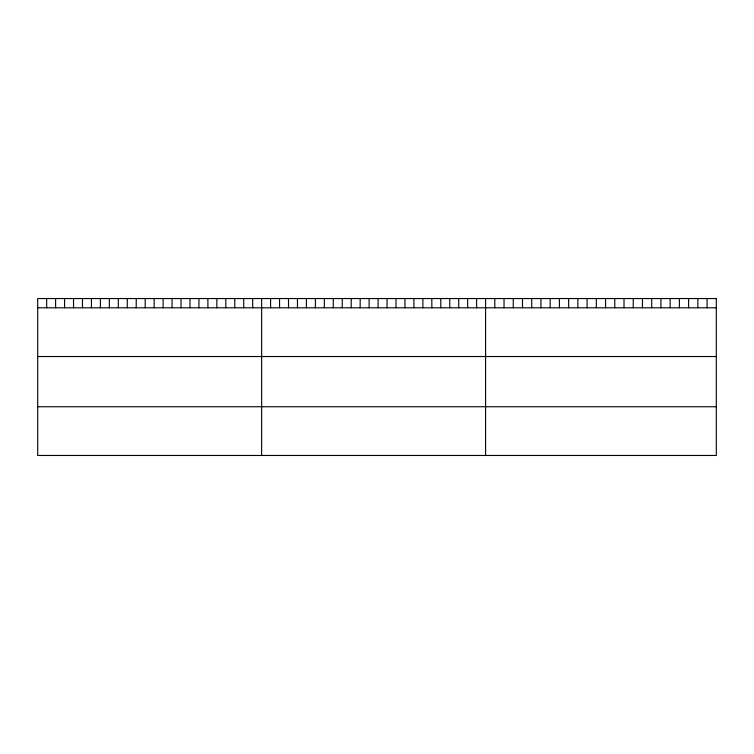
<?xml version="1.0" encoding="UTF-8"?>
<svg xmlns="http://www.w3.org/2000/svg" width="754" height="754" viewBox="0 0 754 754"><rect width="100%" height="100%" fill="white"/><g stroke="black" fill="none" stroke-linecap="round" stroke-linejoin="round"><path stroke-width="1.13" d="M37.7 307.802L716.3 307.802M37.7 356.529L716.3 356.529M37.7 406.736L716.3 406.736M707.073 298.537L707.073 307.802M697.846 298.537L697.846 307.802M688.609 298.537L688.609 307.802M679.382 298.537L679.382 307.802M670.155 298.537L670.155 307.802M660.928 298.537L660.928 307.802M651.701 298.537L651.701 307.802M642.465 298.537L642.465 307.802M633.237 298.537L633.237 307.802M624.01 298.537L624.01 307.802M614.783 298.537L614.783 307.802M605.556 298.537L605.556 307.802M596.32 298.537L596.32 307.802M587.093 298.537L587.093 307.802M577.866 298.537L577.866 307.802M568.639 298.537L568.639 307.802M559.411 298.537L559.411 307.802M550.175 298.537L550.175 307.802M540.948 298.537L540.948 307.802M531.721 298.537L531.721 307.802M522.494 298.537L522.494 307.802M513.267 298.537L513.267 307.802M504.03 298.537L504.03 307.802M494.803 298.537L494.803 307.802M485.576 298.537L485.576 455.463M476.622 298.537L476.622 307.802M467.659 298.537L467.659 307.802M458.705 298.537L458.705 307.802M449.742 298.537L449.742 307.802M440.788 298.537L440.788 307.802M431.835 298.537L431.835 307.802M422.871 298.537L422.871 307.802M413.918 298.537L413.918 307.802M404.955 298.537L404.955 307.802M396.001 298.537L396.001 307.802M387.047 298.537L387.047 307.802M378.084 298.537L378.084 307.802M369.13 298.537L369.13 307.802M360.167 298.537L360.167 307.802M351.213 298.537L351.213 307.802M342.259 298.537L342.259 307.802M333.296 298.537L333.296 307.802M324.343 298.537L324.343 307.802M315.379 298.537L315.379 307.802M306.426 298.537L306.426 307.802M297.472 298.537L297.472 307.802M288.509 298.537L288.509 307.802M279.555 298.537L279.555 307.802M270.592 298.537L270.592 307.802M261.638 298.537L261.638 455.463M252.684 298.537L252.684 307.802M243.721 298.537L243.721 307.802M234.767 298.537L234.767 307.802M225.804 298.537L225.804 307.802M216.85 298.537L216.85 307.802M207.897 298.537L207.897 307.802M198.933 298.537L198.933 307.802M189.98 298.537L189.98 307.802M181.017 298.537L181.017 307.802M172.063 298.537L172.063 307.802M163.109 298.537L163.109 307.802M154.146 298.537L154.146 307.802M145.192 298.537L145.192 307.802M136.229 298.537L136.229 307.802M127.275 298.537L127.275 307.802M118.321 298.537L118.321 307.802M109.358 298.537L109.358 307.802M100.405 298.537L100.405 307.802M91.441 298.537L91.441 307.802M82.488 298.537L82.488 307.802M73.534 298.537L73.534 307.802M64.571 298.537L64.571 307.802M55.617 298.537L55.617 307.802M46.654 298.537L46.654 307.802M716.3 298.537L37.7 298.537L37.7 455.463L716.3 455.463L716.3 298.537"/></g></svg>
